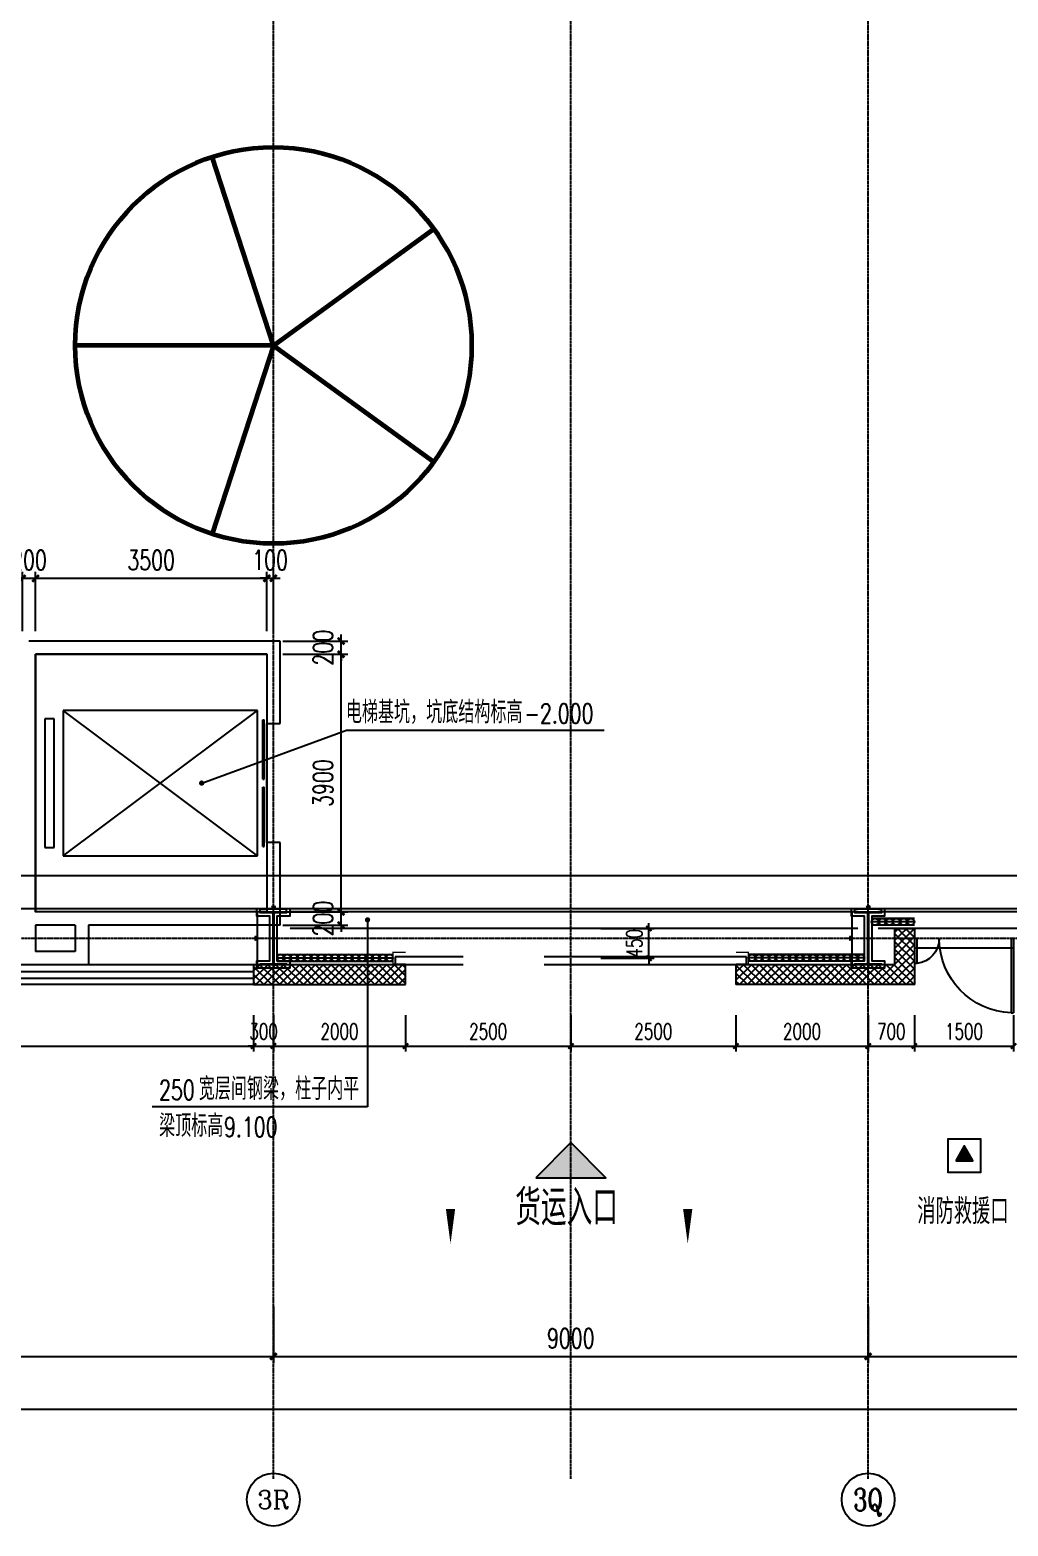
# Model space of a CAD drawing. Extents: x -954573 to 446329, y 489853 to 1226784.
# Drawn here: x -267539 to -252736, y 540024 to 562671 of the extents above; entities that cross this region are included whole.
import ezdxf
from ezdxf.enums import TextEntityAlignment as Align

# ---------------------------------------------------------------- set-up
doc = ezdxf.new("R2010")
doc.units = 0
doc.header["$LTSCALE"] = 10
doc.header["$MEASUREMENT"] = 0
for name, pattern in [('10平面$0$10平面$0$DASH', [0.35, 0.25, -0.1]), ('10平面$0$DOTE', [2.42, 2, -0.2, 0.02, -0.2]), ('10平面$1$DASH', [0.35, 0.25, -0.1])]:
    doc.linetypes.add(name, pattern=pattern)
doc.layers.get('Defpoints').update_dxf_attribs({"color": 210})
for name, color, linetype in [('10平面$0$10平面$0$WINDOW', 8, 'Continuous'), ('10平面$0$A-AXIS-D', 8, 'Continuous'), ('10平面$0$A-AXIS-DOTE', 8, '10平面$0$DOTE'), ('10平面$0$A-AXIS-DP', 8, 'Continuous'), ('10平面$0$A-AXIS-SYMB', 8, 'Continuous'), ('10平面$0$A-HATCH-2', 8, 'Continuous'), ('10平面$0$A-HRAIL', 8, 'Continuous'), ('10平面$0$A-LIN-V', 8, 'Continuous'), ('10平面$0$A-SFCE', 8, 'Continuous'), ('10平面$0$A-TEXT', 8, 'Continuous'), ('10平面$0$A-WINDOW', 8, 'Continuous'), ('10平面$0$A-加建区域', 252, 'Continuous'), ('10平面$0$AS-COLN', 8, 'Continuous'), ('10平面$0$AS-WALL', 8, 'Continuous'), ('10平面$0$AS-结构边线层', 8, 'Continuous'), ('10平面$0$DIM_SYMB', 8, 'Continuous'), ('10平面$0$FH-line', 8, 'Continuous'), ('10平面$0$FH-tri', 8, 'Continuous'), ('10平面$0$PUB_HATCH', 8, 'Continuous'), ('10平面$0$PUB_TEXT', 8, 'Continuous'), ('10平面$0$RP-N2-01$0$$0$A-WIND-J', 8, 'Continuous'), ('10平面$0$RP-N2-01$0$A-WIND-J', 8, 'Continuous'), ('10平面$0$建-窗', 8, 'Continuous'), ('10平面$0$建-门窗编号', 8, 'Continuous'), ('A-LIN-V', 9, 'Continuous')]:
    doc.layers.add(name, color=color, linetype=linetype)
doc.styles.add('10平面$0$_TCH_AXIS', font='COMPLEX', dxfattribs={"bigfont": 'GBCBIG'})
doc.styles.add('10平面$0$_TCH_DIM', font='SIMPLEX', dxfattribs={"bigfont": 'GBCBIG'})
doc.styles.add('10平面$0$_TCH_DIM_T3', font='SIMPLEX', dxfattribs={"width": 0.705882, "bigfont": 'GBCBIG'})
doc.styles.add('10平面$0$A-STANDARD', font='SIMPLEX', dxfattribs={"bigfont": 'GBCBIG'})
doc.styles.add('10平面$0$A-WIN-LABEL', font='SIMPLEX', dxfattribs={"bigfont": 'GBCBIG'})
doc.dimstyles.new('10平面$0$_TCH_ARCH&&10', dxfattribs={"dimtxt": 29.75, "dimasz": 10, "dimexe": 10, "dimexo": 10, "dimgap": 12.625, "dimtad": 1, "dimdec": 0, "dimzin": 0, "dimdsep": 46, "dimtxsty": '10平面$0$_TCH_DIM_T3', "dimblk": '10平面$0$_ArchTick', "dimcen": 0.09, "dimclrt": 7, "dimazin": 2, "dimtfac": 1, "dimtdec": 0, "dimtix": 1, "dimtmove": 2, "dimatfit": 3, "dimfxl": 0, "dimtolj": 1, "dimtzin": 0, "dimarcsym": 0})
doc.dimstyles.new('10平面$0$_TCH_ARCH&&100', dxfattribs={"dimtxt": 297.5, "dimasz": 100, "dimexe": 100, "dimexo": 100, "dimgap": 126.25, "dimtad": 1, "dimdec": 0, "dimzin": 0, "dimdsep": 46, "dimtxsty": '10平面$0$_TCH_DIM_T3', "dimblk": '10平面$0$_ArchTick', "dimcen": 0.09, "dimclrt": 7, "dimazin": 2, "dimtfac": 1, "dimtdec": 0, "dimtix": 1, "dimtmove": 2, "dimatfit": 3, "dimfxl": 0, "dimtolj": 1, "dimtzin": 0, "dimarcsym": 0})
doc.dimstyles.new('10平面$0$_TCH_ARCH&&80', dxfattribs={"dimtxt": 238, "dimasz": 80, "dimexe": 80, "dimexo": 80, "dimgap": 101, "dimtad": 1, "dimdec": 0, "dimzin": 0, "dimdsep": 46, "dimtxsty": '10平面$0$_TCH_DIM_T3', "dimblk": '10平面$0$_ArchTick', "dimcen": 0.09, "dimclrt": 7, "dimazin": 2, "dimtfac": 1, "dimtdec": 0, "dimtix": 1, "dimtmove": 2, "dimatfit": 3, "dimfxl": 0, "dimtolj": 1, "dimtzin": 0, "dimarcsym": 0})
pattern_1 = [(45, (60, 0), (-60.000061, 60.000061), []), (135, (60, 0), (-60.000061, -60.000061), [])]

# ---------------------------------------------------------------- blocks, each defined once
blk = doc.blocks.new('10平面$0$_ArchTick')
at = {"color": 0, "linetype": 'ByBlock', "const_width": 0.4}
blk.add_lwpolyline([(-0.5, -0.5), (0.5, 0.5)], dxfattribs=at)
blk = doc.blocks.new('*D2945')
at = {"layer": '10平面$0$A-AXIS-D', "color": 0, "lineweight": -2}
for p, q in [((-52118, -261470), (-52118, -262328)), ((-43118, -261470), (-43118, -262328)), ((-52118, -262228), (-43118, -262228))]:
    blk.add_line(p, q, dxfattribs=at)
at = {"layer": 'Defpoints', "color": 0}
for p in [(-52118, -261370), (-43118, -261370), (-43118, -262228)]:
    blk.add_point(p, dxfattribs=at)
at = {"layer": '10平面$0$A-AXIS-D', "color": 0, "lineweight": -2, "xscale": 100, "yscale": 100, "zscale": 100, "rotation": 180}
blk.add_blockref('10平面$0$_ArchTick', (-52118, -262228), dxfattribs=at)
at = {"layer": '10平面$0$A-AXIS-D', "color": 0, "lineweight": -2, "xscale": 100, "yscale": 100, "zscale": 100}
blk.add_blockref('10平面$0$_ArchTick', (-43118, -262228), dxfattribs=at)
at = {"layer": '10平面$0$A-AXIS-D', "color": 7, "insert": (-47618, -261953), "char_height": 297.5, "attachment_point": 5, "style": '10平面$0$_TCH_DIM_T3'}
blk.add_mtext('\\A1;9000', dxfattribs=at)
blk = doc.blocks.new('*D2946')
at = {"layer": '10平面$0$A-AXIS-D', "color": 0, "lineweight": -2}
for p, q in [((-43118, -261470), (-43118, -262328)), ((-34118, -261470), (-34118, -262328)), ((-43118, -262228), (-34118, -262228))]:
    blk.add_line(p, q, dxfattribs=at)
at = {"layer": 'Defpoints', "color": 0}
for p in [(-43118, -261370), (-34118, -261370), (-34118, -262228)]:
    blk.add_point(p, dxfattribs=at)
at = {"layer": '10平面$0$A-AXIS-D', "color": 0, "lineweight": -2, "xscale": 100, "yscale": 100, "zscale": 100, "rotation": 180}
blk.add_blockref('10平面$0$_ArchTick', (-43118, -262228), dxfattribs=at)
at = {"layer": '10平面$0$A-AXIS-D', "color": 0, "lineweight": -2, "xscale": 100, "yscale": 100, "zscale": 100}
blk.add_blockref('10平面$0$_ArchTick', (-34118, -262228), dxfattribs=at)
at = {"layer": '10平面$0$A-AXIS-D', "color": 7, "insert": (-38618, -261953), "char_height": 297.5, "attachment_point": 5, "style": '10平面$0$_TCH_DIM_T3'}
blk.add_mtext('\\A1;9000', dxfattribs=at)
blk = doc.blocks.new('*D2947')
at = {"layer": '10平面$0$A-AXIS-D', "color": 0, "lineweight": -2}
for p, q in [((-34118, -261470), (-34118, -262328)), ((-25118, -261470), (-25118, -262328)), ((-34118, -262228), (-25118, -262228))]:
    blk.add_line(p, q, dxfattribs=at)
at = {"layer": 'Defpoints', "color": 0}
for p in [(-34118, -261370), (-25118, -261370), (-25118, -262228)]:
    blk.add_point(p, dxfattribs=at)
at = {"layer": '10平面$0$A-AXIS-D', "color": 0, "lineweight": -2, "xscale": 100, "yscale": 100, "zscale": 100, "rotation": 180}
blk.add_blockref('10平面$0$_ArchTick', (-34118, -262228), dxfattribs=at)
at = {"layer": '10平面$0$A-AXIS-D', "color": 0, "lineweight": -2, "xscale": 100, "yscale": 100, "zscale": 100}
blk.add_blockref('10平面$0$_ArchTick', (-25118, -262228), dxfattribs=at)
at = {"layer": '10平面$0$A-AXIS-D', "color": 7, "insert": (-29618, -261953), "char_height": 297.5, "attachment_point": 5, "style": '10平面$0$_TCH_DIM_T3'}
blk.add_mtext('\\A1;9000', dxfattribs=at)
blk = doc.blocks.new('*D3086')
at = {"layer": '10平面$0$A-AXIS-D', "color": 0, "lineweight": -2}
for p, q in [((-93018, -261570), (-93018, -263128)), ((92682, -261570), (92682, -263128)), ((-93018, -263028), (92682, -263028))]:
    blk.add_line(p, q, dxfattribs=at)
at = {"layer": 'Defpoints', "color": 0}
for p in [(-93018, -261470), (92682, -261470), (92682, -263028)]:
    blk.add_point(p, dxfattribs=at)
at = {"layer": '10平面$0$A-AXIS-D', "color": 0, "lineweight": -2, "xscale": 100, "yscale": 100, "zscale": 100, "rotation": 180}
blk.add_blockref('10平面$0$_ArchTick', (-93018, -263028), dxfattribs=at)
at = {"layer": '10平面$0$A-AXIS-D', "color": 0, "lineweight": -2, "xscale": 100, "yscale": 100, "zscale": 100}
blk.add_blockref('10平面$0$_ArchTick', (92682, -263028), dxfattribs=at)
at = {"layer": '10平面$0$A-AXIS-D', "color": 7, "insert": (-168, -262753), "char_height": 297.5, "attachment_point": 5, "style": '10平面$0$_TCH_DIM_T3'}
blk.add_mtext('\\A1;185700', dxfattribs=at)
blk = doc.blocks.new('10平面$0$JYC-1')
at = {"layer": '10平面$0$FH-tri'}
h = blk.add_hatch(color=2, dxfattribs=at)
h.dxf.hatch_style = 1
h.paths.add_polyline_path([(-126160, -129649), (-124910, -128399), (-126160, -128399)])
at = {"layer": '10平面$0$FH-tri', "color": 2}
blk.add_lwpolyline([(-126160, -129649), (-124910, -128399), (-124910, -128399), (-126160, -128399)], close=True, dxfattribs=at)
at = {"layer": '10平面$0$A-TEXT', "style": '10平面$0$A-STANDARD'}
blk.add_text('货运入口', height=900.2, rotation=45, dxfattribs=at).set_placement((-125675, -130866))
blk = doc.blocks.new('10平面$0$10平面$0$$DorLib2D$00000126')
at = {"color": 0, "linetype": 'Continuous'}
for p, q in [((-0.532, 0.5), (-0.532, 0.9)), ((0.532, 0.9), (0.532, 0.5))]:
    blk.add_line(p, q, dxfattribs=at)
at = {"color": 0, "linetype": '10平面$0$10平面$0$DASH'}
for p, q in [((-0.532, 0.9), (0.532, 0.9)), ((-0.532, 0.5), (0.532, 0.5))]:
    blk.add_line(p, q, dxfattribs=at)
blk = doc.blocks.new('10平面$0$DOOR2DLIB$SYSLIB$00000123')
at = {"color": 0}
for p, q in [((0.475, -0.001), (0.475, 0.752)), ((0.475, 0.752), (0.5, 0.752)), ((0.5, -0.001), (0.5, 0.752)), ((-0.5, 0), (-0.5, 0.252)), ((-0.475, 0.252), (-0.5, 0.252)), ((-0.475, 0), (-0.475, 0.252)), ((-0.475, 0), (-0.5, 0)), ((0.475, -0.001), (0.5, -0.001))]:
    blk.add_line(p, q, dxfattribs=at)
for centre, radius, start, end in [((0.505, -0.002), 0.755, 92.2493, 179.7238), ((-0.501, 0.003), 0.251, 359.7899, 84.0974)]:
    blk.add_arc(centre, radius, start, end, dxfattribs=at)
blk = doc.blocks.new('10平面$0$42343243')
at = {"layer": '10平面$0$PUB_HATCH'}
h = blk.add_hatch(dxfattribs=at)
h.set_pattern_fill('多孔材料', color=256, scale=30, style=0)
h.set_pattern_definition(pattern_1)
h.paths.add_polyline_path([(-254454, 1222870), (-254154, 1223170), (-256854, 1223170), (-256854, 1222870)])
h = blk.add_hatch(dxfattribs=at)
h.set_pattern_fill('多孔材料', color=256, scale=30, style=0)
h.set_pattern_definition(pattern_1)
h.paths.add_polyline_path([(-254454, 1222320), (-254154, 1222620), (-254154, 1223170), (-254454, 1222870)])
h = blk.add_hatch(dxfattribs=at)
h.set_pattern_fill('多孔材料', color=256, scale=30, style=0)
h.set_pattern_definition(pattern_1)
h.paths.add_polyline_path([(-254454, 1222320), (-254154, 1222320), (-254154, 1222620)])
at = {"layer": '10平面$0$10平面$0$WINDOW'}
blk.add_line((-252654, 1222620), (-254154, 1222620), dxfattribs=at)
at = {"layer": '10平面$0$AS-WALL'}
for p, q in [((-254154, 1223170), (-256854, 1223170)), ((-256854, 1222870), (-256854, 1223170)), ((-254154, 1222620), (-254154, 1223170)), ((-254454, 1222870), (-256854, 1222870)), ((-254454, 1222320), (-254454, 1222870)), ((-254154, 1222320), (-254154, 1222620)), ((-254454, 1222320), (-254154, 1222320))]:
    blk.add_line(p, q, dxfattribs=at)
at = {"layer": '10平面$0$10平面$0$WINDOW', "zscale": 300}
for name, p, xscale, yscale, rotation in [('10平面$0$DOOR2DLIB$SYSLIB$00000123', (-253404, 1222470), -1500, -1500, 179.9999999999555), ('10平面$0$10平面$0$$DorLib2D$00000126', (-259354, 1223020), 5000, 300, 179.9999999999992)]:
    blk.add_blockref(name, p, dxfattribs=dict(at, xscale=xscale, yscale=yscale, rotation=rotation))
blk = doc.blocks.new('10平面$0$43243')
at = {"layer": '10平面$0$AS-结构边线层'}
blk.add_lwpolyline([(-267454, 553220), (-263954, 553220), (-263954, 549320), (-267454, 549320)], close=True, dxfattribs=at)
blk = doc.blocks.new('*D3396')
at = {"layer": '10平面$0$A-AXIS-DP', "color": 0, "lineweight": -2}
for p, q in [((-258900, 549070), (-258092, 549070)), ((-258172, 549070), (-258172, 549150)), ((-258172, 548620), (-258172, 549070)), ((-258900, 548620), (-258092, 548620)), ((-258172, 548620), (-258172, 548540))]:
    blk.add_line(p, q, dxfattribs=at)
at = {"layer": 'Defpoints', "color": 0}
for p in [(-258980, 549070), (-258172, 549070), (-258980, 548620)]:
    blk.add_point(p, dxfattribs=at)
at = {"layer": '10平面$0$A-AXIS-DP', "color": 0, "lineweight": -2, "xscale": 80, "yscale": 80, "zscale": 80}
for p, rotation in [((-258172, 549070), 270), ((-258172, 548620), 90)]:
    blk.add_blockref('10平面$0$_ArchTick', p, dxfattribs=dict(at, rotation=rotation))
at = {"layer": '10平面$0$A-AXIS-DP', "color": 7, "insert": (-258392, 548845), "char_height": 238, "attachment_point": 5, "rotation": 90, "style": '10平面$0$_TCH_DIM_T3'}
blk.add_mtext('\\A1;450', dxfattribs=at)
blk = doc.blocks.new('10平面$0$4324324')
at = {"layer": '10平面$0$A-HATCH-2', "linetype": '10平面$1$DASH'}
for p, q in [((-312854.2, 549870), (-138054.2, 549870)), ((-312854.2, 549370), (-138054.2, 549370))]:
    blk.add_line(p, q, dxfattribs=at)
blk = doc.blocks.new('10平面$0$w4324324')
at = {"layer": '10平面$0$A-HATCH-2', "lineweight": 60}
for q in [(-1694760, 686605), (-1697614, 684532), (-1691907, 684532), (-1696524, 681178), (-1692997, 681178)]:
    blk.add_line((-1694760, 683605), q, dxfattribs=at)
blk.add_circle((-1694760, 683605), 3000, dxfattribs=at)
blk = doc.blocks.new('10平面$0$342343')
at = {"layer": '10平面$0$A-LIN-V'}
blk.add_blockref('10平面$0$w4324324', (1030710, 63556), dxfattribs=at)
blk = doc.blocks.new('*D3408')
at = {"layer": '10平面$0$A-AXIS-DP', "color": 0, "lineweight": -2}
for p, q in [((-165054, 621030), (-165054, 621079)), ((-165054, 621069), (-164654, 621069)), ((-164654, 621030), (-164654, 621079))]:
    blk.add_line(p, q, dxfattribs=at)
at = {"layer": 'Defpoints', "color": 0}
for p in [(-165054, 621020), (-164654, 621069), (-164654, 621020)]:
    blk.add_point(p, dxfattribs=at)
at = {"layer": '10平面$0$A-AXIS-DP', "color": 0, "lineweight": -2, "xscale": 10, "yscale": 10, "zscale": 10, "rotation": 180}
blk.add_blockref('10平面$0$_ArchTick', (-165054, 621069), dxfattribs=at)
at = {"layer": '10平面$0$A-AXIS-DP', "color": 0, "lineweight": -2, "xscale": 10, "yscale": 10, "zscale": 10}
blk.add_blockref('10平面$0$_ArchTick', (-164654, 621069), dxfattribs=at)
at = {"layer": '10平面$0$A-AXIS-DP', "color": 7, "insert": (-164854, 621096), "char_height": 29.8, "attachment_point": 5, "style": '10平面$0$_TCH_DIM_T3'}
blk.add_mtext('\\A1;400', dxfattribs=at)
blk = doc.blocks.new('*D3409')
at = {"layer": '10平面$0$A-AXIS-DP', "color": 0, "lineweight": -2}
for p, q in [((-165064, 621020), (-165105, 621020)), ((-165095, 620220), (-165095, 621020)), ((-165064, 620220), (-165105, 620220))]:
    blk.add_line(p, q, dxfattribs=at)
at = {"layer": 'Defpoints', "color": 0}
for p in [(-165095, 621020), (-165054, 621020), (-165054, 620220)]:
    blk.add_point(p, dxfattribs=at)
at = {"layer": '10平面$0$A-AXIS-DP', "color": 0, "lineweight": -2, "xscale": 10, "yscale": 10, "zscale": 10}
for p, rotation in [((-165095, 621020), 90), ((-165095, 620220), 270)]:
    blk.add_blockref('10平面$0$_ArchTick', p, dxfattribs=dict(at, rotation=rotation))
at = {"layer": '10平面$0$A-AXIS-DP', "color": 7, "insert": (-165123, 620620), "char_height": 29.8, "attachment_point": 5, "rotation": 90, "style": '10平面$0$_TCH_DIM_T3'}
blk.add_mtext('\\A1;800', dxfattribs=at)
blk = doc.blocks.new('10平面$0$RP-N2-01$0$$0$xfjy')
at = {"layer": '10平面$0$RP-N2-01$0$$0$A-WIND-J'}
h = blk.add_hatch(color=256, dxfattribs=at)
h.dxf.hatch_style = 1
h.paths.add_polyline_path([(1141876, -26214), (1142135, -26214), (1142005, -25989)])
at = {"layer": '10平面$0$RP-N2-01$0$$0$A-WIND-J', "const_width": 25}
blk.add_lwpolyline([(1141755, -25889), (1141755, -26389), (1142255, -26389), (1142255, -25889)], close=True, dxfattribs=at)
at = {"layer": '10平面$0$RP-N2-01$0$$0$A-WIND-J'}
for points in [[(1141755, -26389), (1142255, -26389), (1142255, -25889), (1141755, -25889)], [(1141876, -26214), (1142135, -26214), (1142005, -25989)]]:
    blk.add_lwpolyline(points, close=True, dxfattribs=at)
blk = doc.blocks.new('10平面$0$RP-N2-01$0$xfjy')
at = {"layer": '10平面$0$RP-N2-01$0$$0$A-WIND-J'}
blk.add_blockref('10平面$0$RP-N2-01$0$$0$xfjy', (0, 0), dxfattribs=at)
blk = doc.blocks.new('10平面$0$1232')
at = {"layer": '10平面$0$RP-N2-01$0$A-WIND-J'}
blk.add_blockref('10平面$0$RP-N2-01$0$xfjy', (-1395405, 571769, 0), dxfattribs=at)
at = {"layer": '10平面$0$A-TEXT', "style": '10平面$0$_TCH_DIM'}
blk.add_text('消防救援口', height=384.1, dxfattribs=at).set_placement((-254111, 544597, 0))
blk = doc.blocks.new('10平面$0$$DORLIB2D$00000127')
at = {"color": 0}
for points in [[(-0.533, 0.795), (-0.533, 0.69)], [(-0.033, 0.795), (-0.533, 0.795)], [(-0.033, 0.795), (-0.033, 0.69)], [(0.533, 0.795), (0.033, 0.795)], [(0.033, 0.795), (0.033, 0.69)], [(0.533, 0.795), (0.533, 0.69)], [(-0.033, 0.69), (-0.533, 0.69)], [(0.533, 0.69), (0.033, 0.69)], [(0.5, 0.5), (-0.5, 0.5)]]:
    blk.add_lwpolyline(points, dxfattribs=at)
blk = doc.blocks.new('*D3501')
at = {"layer": '10平面$0$A-加建区域', "color": 0, "lineweight": -2}
for p, q in [((-267654, 553570), (-267654, 554470)), ((-267454, 553570), (-267454, 554470)), ((-267654, 554370), (-267754, 554370)), ((-267654, 554370), (-267454, 554370)), ((-267454, 554370), (-267354, 554370))]:
    blk.add_line(p, q, dxfattribs=at)
at = {"layer": 'Defpoints', "color": 0}
for p in [(-267454, 554370), (-267654, 553470), (-267454, 553470)]:
    blk.add_point(p, dxfattribs=at)
at = {"layer": '10平面$0$A-加建区域', "color": 0, "lineweight": -2, "xscale": 100, "yscale": 100, "zscale": 100}
blk.add_blockref('10平面$0$_ArchTick', (-267654, 554370), dxfattribs=at)
at = {"layer": '10平面$0$A-加建区域', "color": 0, "lineweight": -2, "xscale": 100, "yscale": 100, "zscale": 100, "rotation": 180}
blk.add_blockref('10平面$0$_ArchTick', (-267454, 554370), dxfattribs=at)
at = {"layer": '10平面$0$A-加建区域', "color": 7, "insert": (-267554, 554645), "char_height": 297.5, "attachment_point": 5, "style": '10平面$0$_TCH_DIM_T3'}
blk.add_mtext('\\A1;200', dxfattribs=at)
blk = doc.blocks.new('*D3502')
at = {"layer": '10平面$0$A-加建区域', "color": 0, "lineweight": -2}
for p, q in [((-267454, 553570), (-267454, 554470)), ((-263954, 553570), (-263954, 554470)), ((-267454, 554370), (-263954, 554370))]:
    blk.add_line(p, q, dxfattribs=at)
at = {"layer": 'Defpoints', "color": 0}
for p in [(-263954, 554370), (-267454, 553470), (-263954, 553470)]:
    blk.add_point(p, dxfattribs=at)
at = {"layer": '10平面$0$A-加建区域', "color": 0, "lineweight": -2, "xscale": 100, "yscale": 100, "zscale": 100, "rotation": 180}
blk.add_blockref('10平面$0$_ArchTick', (-267454, 554370), dxfattribs=at)
at = {"layer": '10平面$0$A-加建区域', "color": 0, "lineweight": -2, "xscale": 100, "yscale": 100, "zscale": 100}
blk.add_blockref('10平面$0$_ArchTick', (-263954, 554370), dxfattribs=at)
at = {"layer": '10平面$0$A-加建区域', "color": 7, "insert": (-265704, 554645), "char_height": 297.5, "attachment_point": 5, "style": '10平面$0$_TCH_DIM_T3'}
blk.add_mtext('\\A1;3500', dxfattribs=at)
blk = doc.blocks.new('*D3503')
at = {"layer": '10平面$0$A-加建区域', "color": 0, "lineweight": -2}
for p, q in [((-263954, 553570), (-263954, 554470)), ((-263854, 553570), (-263854, 554470)), ((-263954, 554370), (-264054, 554370)), ((-263954, 554370), (-263854, 554370)), ((-263854, 554370), (-263754, 554370))]:
    blk.add_line(p, q, dxfattribs=at)
at = {"layer": 'Defpoints', "color": 0}
for p in [(-263854, 554370), (-263954, 553470), (-263854, 553470)]:
    blk.add_point(p, dxfattribs=at)
at = {"layer": '10平面$0$A-加建区域', "color": 0, "lineweight": -2, "xscale": 100, "yscale": 100, "zscale": 100}
blk.add_blockref('10平面$0$_ArchTick', (-263954, 554370), dxfattribs=at)
at = {"layer": '10平面$0$A-加建区域', "color": 0, "lineweight": -2, "xscale": 100, "yscale": 100, "zscale": 100, "rotation": 180}
blk.add_blockref('10平面$0$_ArchTick', (-263854, 554370), dxfattribs=at)
at = {"layer": '10平面$0$A-加建区域', "color": 7, "insert": (-263904, 554645), "char_height": 297.5, "attachment_point": 5, "style": '10平面$0$_TCH_DIM_T3'}
blk.add_mtext('\\A1;100', dxfattribs=at)
blk = doc.blocks.new('*D3508')
at = {"layer": '10平面$0$A-加建区域', "color": 0, "lineweight": -2}
for p, q in [((-262830, 549320), (-262830, 549420)), ((-263714, 549320), (-262730, 549320)), ((-262830, 549120), (-262830, 549320)), ((-263714, 549120), (-262730, 549120)), ((-262830, 549120), (-262830, 549020))]:
    blk.add_line(p, q, dxfattribs=at)
at = {"layer": 'Defpoints', "color": 0}
for p in [(-263814, 549320), (-262830, 549320), (-263814, 549120)]:
    blk.add_point(p, dxfattribs=at)
at = {"layer": '10平面$0$A-加建区域', "color": 0, "lineweight": -2, "xscale": 100, "yscale": 100, "zscale": 100}
for p, rotation in [((-262830, 549320), 270), ((-262830, 549120), 90)]:
    blk.add_blockref('10平面$0$_ArchTick', p, dxfattribs=dict(at, rotation=rotation))
at = {"layer": '10平面$0$A-加建区域', "color": 7, "insert": (-263105, 549220), "char_height": 297.5, "attachment_point": 5, "rotation": 90, "style": '10平面$0$_TCH_DIM_T3'}
blk.add_mtext('\\A1;200', dxfattribs=at)
blk = doc.blocks.new('*D3509')
at = {"layer": '10平面$0$A-加建区域', "color": 0, "lineweight": -2}
for p, q in [((-263714, 553220), (-262730, 553220)), ((-262830, 549320), (-262830, 553220)), ((-263714, 549320), (-262730, 549320))]:
    blk.add_line(p, q, dxfattribs=at)
at = {"layer": 'Defpoints', "color": 0}
for p in [(-263814, 553220), (-262830, 553220), (-263814, 549320)]:
    blk.add_point(p, dxfattribs=at)
at = {"layer": '10平面$0$A-加建区域', "color": 0, "lineweight": -2, "xscale": 100, "yscale": 100, "zscale": 100}
for p, rotation in [((-262830, 553220), 90), ((-262830, 549320), 270)]:
    blk.add_blockref('10平面$0$_ArchTick', p, dxfattribs=dict(at, rotation=rotation))
at = {"layer": '10平面$0$A-加建区域', "color": 7, "insert": (-263105, 551270), "char_height": 297.5, "attachment_point": 5, "rotation": 90, "style": '10平面$0$_TCH_DIM_T3'}
blk.add_mtext('\\A1;3900', dxfattribs=at)
blk = doc.blocks.new('*D3510')
at = {"layer": '10平面$0$A-加建区域', "color": 0, "lineweight": -2}
for p, q in [((-262830, 553420), (-262830, 553520)), ((-263714, 553420), (-262730, 553420)), ((-262830, 553220), (-262830, 553420)), ((-263714, 553220), (-262730, 553220)), ((-262830, 553220), (-262830, 553120))]:
    blk.add_line(p, q, dxfattribs=at)
at = {"layer": 'Defpoints', "color": 0}
for p in [(-263814, 553420), (-262830, 553420), (-263814, 553220)]:
    blk.add_point(p, dxfattribs=at)
at = {"layer": '10平面$0$A-加建区域', "color": 0, "lineweight": -2, "xscale": 100, "yscale": 100, "zscale": 100}
for p, rotation in [((-262830, 553420), 270), ((-262830, 553220), 90)]:
    blk.add_blockref('10平面$0$_ArchTick', p, dxfattribs=dict(at, rotation=rotation))
at = {"layer": '10平面$0$A-加建区域', "color": 7, "insert": (-263105, 553320), "char_height": 297.5, "attachment_point": 5, "rotation": 90, "style": '10平面$0$_TCH_DIM_T3'}
blk.add_mtext('\\A1;200', dxfattribs=at)
blk = doc.blocks.new('10平面$0$3333')
at = {"layer": '10平面$0$A-SFCE', "const_width": 20}
blk.add_lwpolyline([(-227064, 766320), (-227064, 766510), (-227244, 766510), (-227244, 766320)], dxfattribs=at)
blk = doc.blocks.new('10平面$0$99平面图例外参$0$$LinePat$圆环')
for points in [[(0, 150), (300, 150)], [(0, 0), (300, 0)], [(0, -150), (300, -150)]]:
    blk.add_lwpolyline(points)
at = {"color": 0}
blk.add_circle((150, 0), 150, dxfattribs=at)
blk = doc.blocks.new('10平面$0$34242343243')
at = {"layer": '10平面$0$A-HRAIL', "yscale": 0.3333333333333333, "zscale": 0.3333333333333333}
for p, xscale, rotation in [((-254693, 549170), 0.3588888661932368, 180), ((-254585, 549170), 0.3588888661932368, 180), ((-254477, 549170), 0.3588888661932368, 180), ((-254370, 549170), 0.3588888661932368, 180), ((-254262, 549170), 0.3588888661932368, 180), ((-254154, 549170), 0.3588888661932368, 180), ((-263800, 548626), -0.3444736211542748, 179.9999999997), ((-263697, 548626), -0.3444736211542748, 179.9999999997), ((-263594, 548626), -0.3444736211542748, 179.9999999997), ((-263490, 548626), -0.3444736211542748, 179.9999999997), ((-263387, 548626), -0.3444736211542748, 179.9999999997), ((-263283, 548626), -0.3444736211542748, 179.9999999997), ((-263180, 548626), -0.3444736211542748, 179.9999999997), ((-263077, 548626), -0.3444736211542748, 179.9999999997), ((-262973, 548626), -0.3444736211542748, 179.9999999997), ((-262870, 548626), -0.3444736211542748, 179.9999999997), ((-262767, 548626), -0.3444736211542748, 179.9999999997), ((-262663, 548626), -0.3444736211542748, 179.9999999997), ((-262560, 548626), -0.3444736211542748, 179.9999999997), ((-262457, 548626), -0.3444736211542748, 179.9999999997), ((-262353, 548626), -0.3444736211542748, 179.9999999997), ((-262250, 548626), -0.3444736211542748, 179.9999999997), ((-262147, 548626), -0.3444736211542748, 179.9999999997), ((-256562, 548626), 0.3444737743800529, 180.000000000205), ((-256458, 548626), 0.3444737743800529, 180.000000000205), ((-256355, 548626), 0.3444737743800529, 180.000000000205), ((-256252, 548626), 0.3444737743800529, 180.000000000205), ((-256148, 548626), 0.3444737743800529, 180.000000000205), ((-256045, 548626), 0.3444737743800529, 180.000000000205), ((-255942, 548626), 0.3444737743800529, 180.000000000205), ((-255838, 548626), 0.3444737743800529, 180.000000000205), ((-255735, 548626), 0.3444737743800529, 180.000000000205), ((-255632, 548626), 0.3444737743800529, 180.000000000205), ((-255528, 548626), 0.3444737743800529, 180.000000000205), ((-255425, 548626), 0.3444737743800529, 180.000000000205), ((-255322, 548626), 0.3444737743800529, 180.000000000205), ((-255218, 548626), 0.3444737743800529, 180.000000000205), ((-255115, 548626), 0.3444737743800529, 180.000000000205), ((-255012, 548626), 0.3444737743800529, 180.000000000205), ((-254908, 548626), 0.3444737743800529, 180.000000000205)]:
    blk.add_blockref('10平面$0$99平面图例外参$0$$LinePat$圆环', p, dxfattribs=dict(at, xscale=xscale, rotation=rotation))
at = {"layer": '10平面$0$A-SFCE', "xscale": -1.000000000000006, "rotation": 90}
blk.add_blockref('10平面$0$3333', (504467, 321466), dxfattribs=at)
at = {"layer": '10平面$0$A-SFCE', "rotation": 270}
blk.add_blockref('10平面$0$3333', (-1023175, 321466), dxfattribs=at)
blk = doc.blocks.new('*D4093')
at = {"layer": '10平面$0$A-AXIS-DP', "color": 0, "lineweight": -2}
for p, q in [((-277354, 547760), (-277354, 547210)), ((-264154, 547760), (-264154, 547210)), ((-277354, 547290), (-264154, 547290))]:
    blk.add_line(p, q, dxfattribs=at)
at = {"layer": 'Defpoints', "color": 0}
for p in [(-277354, 547840), (-264154, 547840), (-264154, 547290)]:
    blk.add_point(p, dxfattribs=at)
at = {"layer": '10平面$0$A-AXIS-DP', "color": 0, "lineweight": -2, "xscale": 80, "yscale": 80, "zscale": 80, "rotation": 180}
blk.add_blockref('10平面$0$_ArchTick', (-277354, 547290), dxfattribs=at)
at = {"layer": '10平面$0$A-AXIS-DP', "color": 0, "lineweight": -2, "xscale": 80, "yscale": 80, "zscale": 80}
blk.add_blockref('10平面$0$_ArchTick', (-264154, 547290), dxfattribs=at)
at = {"layer": '10平面$0$A-AXIS-DP', "color": 7, "insert": (-270754, 547510), "char_height": 238, "attachment_point": 5, "style": '10平面$0$_TCH_DIM_T3'}
blk.add_mtext('\\A1;13200', dxfattribs=at)
blk = doc.blocks.new('*D4094')
at = {"layer": '10平面$0$A-AXIS-DP', "color": 0, "lineweight": -2}
for p, q in [((-264154, 547760), (-264154, 547210)), ((-263854, 547760), (-263854, 547210)), ((-264154, 547290), (-264234, 547290)), ((-264154, 547290), (-263854, 547290)), ((-263854, 547290), (-263774, 547290))]:
    blk.add_line(p, q, dxfattribs=at)
at = {"layer": 'Defpoints', "color": 0}
for p in [(-264154, 547840), (-263854, 547840), (-263854, 547290)]:
    blk.add_point(p, dxfattribs=at)
at = {"layer": '10平面$0$A-AXIS-DP', "color": 0, "lineweight": -2, "xscale": 80, "yscale": 80, "zscale": 80}
blk.add_blockref('10平面$0$_ArchTick', (-264154, 547290), dxfattribs=at)
at = {"layer": '10平面$0$A-AXIS-DP', "color": 0, "lineweight": -2, "xscale": 80, "yscale": 80, "zscale": 80, "rotation": 180}
blk.add_blockref('10平面$0$_ArchTick', (-263854, 547290), dxfattribs=at)
at = {"layer": '10平面$0$A-AXIS-DP', "color": 7, "insert": (-264004, 547510), "char_height": 238, "attachment_point": 5, "style": '10平面$0$_TCH_DIM_T3'}
blk.add_mtext('\\A1;300', dxfattribs=at)
blk = doc.blocks.new('*D4095')
at = {"layer": '10平面$0$A-AXIS-DP', "color": 0, "lineweight": -2}
for p, q in [((-263854, 547760), (-263854, 547210)), ((-261854, 547760), (-261854, 547210)), ((-263854, 547290), (-261854, 547290))]:
    blk.add_line(p, q, dxfattribs=at)
at = {"layer": 'Defpoints', "color": 0}
for p in [(-263854, 547840), (-261854, 547840), (-261854, 547290)]:
    blk.add_point(p, dxfattribs=at)
at = {"layer": '10平面$0$A-AXIS-DP', "color": 0, "lineweight": -2, "xscale": 80, "yscale": 80, "zscale": 80, "rotation": 180}
blk.add_blockref('10平面$0$_ArchTick', (-263854, 547290), dxfattribs=at)
at = {"layer": '10平面$0$A-AXIS-DP', "color": 0, "lineweight": -2, "xscale": 80, "yscale": 80, "zscale": 80}
blk.add_blockref('10平面$0$_ArchTick', (-261854, 547290), dxfattribs=at)
at = {"layer": '10平面$0$A-AXIS-DP', "color": 7, "insert": (-262854, 547510), "char_height": 238, "attachment_point": 5, "style": '10平面$0$_TCH_DIM_T3'}
blk.add_mtext('\\A1;2000', dxfattribs=at)
blk = doc.blocks.new('*D4096')
at = {"layer": '10平面$0$A-AXIS-DP', "color": 0, "lineweight": -2}
for p, q in [((-261854, 547760), (-261854, 547210)), ((-259354, 547760), (-259354, 547210)), ((-261854, 547290), (-259354, 547290))]:
    blk.add_line(p, q, dxfattribs=at)
at = {"layer": 'Defpoints', "color": 0}
for p in [(-261854, 547840), (-259354, 547840), (-259354, 547290)]:
    blk.add_point(p, dxfattribs=at)
at = {"layer": '10平面$0$A-AXIS-DP', "color": 0, "lineweight": -2, "xscale": 80, "yscale": 80, "zscale": 80, "rotation": 180}
blk.add_blockref('10平面$0$_ArchTick', (-261854, 547290), dxfattribs=at)
at = {"layer": '10平面$0$A-AXIS-DP', "color": 0, "lineweight": -2, "xscale": 80, "yscale": 80, "zscale": 80}
blk.add_blockref('10平面$0$_ArchTick', (-259354, 547290), dxfattribs=at)
at = {"layer": '10平面$0$A-AXIS-DP', "color": 7, "insert": (-260604, 547510), "char_height": 238, "attachment_point": 5, "style": '10平面$0$_TCH_DIM_T3'}
blk.add_mtext('\\A1;2500', dxfattribs=at)
blk = doc.blocks.new('*D4097')
at = {"layer": '10平面$0$A-AXIS-DP', "color": 0, "lineweight": -2}
for p, q in [((-259354, 547760), (-259354, 547210)), ((-256854, 547760), (-256854, 547210)), ((-259354, 547290), (-256854, 547290))]:
    blk.add_line(p, q, dxfattribs=at)
at = {"layer": 'Defpoints', "color": 0}
for p in [(-259354, 547840), (-256854, 547840), (-256854, 547290)]:
    blk.add_point(p, dxfattribs=at)
at = {"layer": '10平面$0$A-AXIS-DP', "color": 0, "lineweight": -2, "xscale": 80, "yscale": 80, "zscale": 80, "rotation": 180}
blk.add_blockref('10平面$0$_ArchTick', (-259354, 547290), dxfattribs=at)
at = {"layer": '10平面$0$A-AXIS-DP', "color": 0, "lineweight": -2, "xscale": 80, "yscale": 80, "zscale": 80}
blk.add_blockref('10平面$0$_ArchTick', (-256854, 547290), dxfattribs=at)
at = {"layer": '10平面$0$A-AXIS-DP', "color": 7, "insert": (-258104, 547510), "char_height": 238, "attachment_point": 5, "style": '10平面$0$_TCH_DIM_T3'}
blk.add_mtext('\\A1;2500', dxfattribs=at)
blk = doc.blocks.new('*D4098')
at = {"layer": '10平面$0$A-AXIS-DP', "color": 0, "lineweight": -2}
for p, q in [((-256854, 547760), (-256854, 547210)), ((-254854, 547760), (-254854, 547210)), ((-256854, 547290), (-254854, 547290))]:
    blk.add_line(p, q, dxfattribs=at)
at = {"layer": 'Defpoints', "color": 0}
for p in [(-256854, 547840), (-254854, 547840), (-254854, 547290)]:
    blk.add_point(p, dxfattribs=at)
at = {"layer": '10平面$0$A-AXIS-DP', "color": 0, "lineweight": -2, "xscale": 80, "yscale": 80, "zscale": 80, "rotation": 180}
blk.add_blockref('10平面$0$_ArchTick', (-256854, 547290), dxfattribs=at)
at = {"layer": '10平面$0$A-AXIS-DP', "color": 0, "lineweight": -2, "xscale": 80, "yscale": 80, "zscale": 80}
blk.add_blockref('10平面$0$_ArchTick', (-254854, 547290), dxfattribs=at)
at = {"layer": '10平面$0$A-AXIS-DP', "color": 7, "insert": (-255854, 547510), "char_height": 238, "attachment_point": 5, "style": '10平面$0$_TCH_DIM_T3'}
blk.add_mtext('\\A1;2000', dxfattribs=at)
blk = doc.blocks.new('*D4099')
at = {"layer": '10平面$0$A-AXIS-DP', "color": 0, "lineweight": -2}
for p, q in [((-254854, 547760), (-254854, 547210)), ((-254154, 547760), (-254154, 547210)), ((-254854, 547290), (-254154, 547290))]:
    blk.add_line(p, q, dxfattribs=at)
at = {"layer": 'Defpoints', "color": 0}
for p in [(-254854, 547840), (-254154, 547840), (-254154, 547290)]:
    blk.add_point(p, dxfattribs=at)
at = {"layer": '10平面$0$A-AXIS-DP', "color": 0, "lineweight": -2, "xscale": 80, "yscale": 80, "zscale": 80, "rotation": 180}
blk.add_blockref('10平面$0$_ArchTick', (-254854, 547290), dxfattribs=at)
at = {"layer": '10平面$0$A-AXIS-DP', "color": 0, "lineweight": -2, "xscale": 80, "yscale": 80, "zscale": 80}
blk.add_blockref('10平面$0$_ArchTick', (-254154, 547290), dxfattribs=at)
at = {"layer": '10平面$0$A-AXIS-DP', "color": 7, "insert": (-254504, 547510), "char_height": 238, "attachment_point": 5, "style": '10平面$0$_TCH_DIM_T3'}
blk.add_mtext('\\A1;700', dxfattribs=at)
blk = doc.blocks.new('*D4100')
at = {"layer": '10平面$0$A-AXIS-DP', "color": 0, "lineweight": -2}
for p, q in [((-254154, 547760), (-254154, 547210)), ((-252654, 547760), (-252654, 547210)), ((-254154, 547290), (-252654, 547290))]:
    blk.add_line(p, q, dxfattribs=at)
at = {"layer": 'Defpoints', "color": 0}
for p in [(-254154, 547840), (-252654, 547840), (-252654, 547290)]:
    blk.add_point(p, dxfattribs=at)
at = {"layer": '10平面$0$A-AXIS-DP', "color": 0, "lineweight": -2, "xscale": 80, "yscale": 80, "zscale": 80, "rotation": 180}
blk.add_blockref('10平面$0$_ArchTick', (-254154, 547290), dxfattribs=at)
at = {"layer": '10平面$0$A-AXIS-DP', "color": 0, "lineweight": -2, "xscale": 80, "yscale": 80, "zscale": 80}
blk.add_blockref('10平面$0$_ArchTick', (-252654, 547290), dxfattribs=at)
at = {"layer": '10平面$0$A-AXIS-DP', "color": 7, "insert": (-253404, 547510), "char_height": 238, "attachment_point": 5, "style": '10平面$0$_TCH_DIM_T3'}
blk.add_mtext('\\A1;1500', dxfattribs=at)
blk = doc.blocks.new('10平面$0$WINDOW2DLIB$DYNSTYLE$00000005')
at = {"color": 0}
for points in [[(-0.5, 0.5), (-0.5, -0.5)], [(-0.5, 0.5), (0.5, 0.5)], [(0.5, -0.5), (0.5, 0.5)], [(0.5, 0.1667), (-0.5, 0.1667)], [(0.5, -0.1667), (-0.5, -0.1667)], [(-0.5, -0.5), (0.5, -0.5)]]:
    blk.add_lwpolyline(points, dxfattribs=at)
blk = doc.blocks.new('10平面$0$dote')
at = {"layer": '10平面$0$A-AXIS-D'}
for centre in [(-43117.8, -264396), (-34117.8, -264396)]:
    blk.add_circle(centre, 400, dxfattribs=at)
at = {"layer": '10平面$0$A-AXIS-DOTE', "ltscale": 2}
for p, q in [((-43117.8, -264080), (-43117.8, -167560.7)), ((-38617.8, -264080), (-38617.8, -167560.7)), ((-34117.8, -264080), (-34117.8, -167560.7)), ((98696.4, -255900), (-97273.6, -255900))]:
    blk.add_line(p, q, dxfattribs=at)
at = {"layer": '10平面$0$PUB_TEXT', "style": '10平面$0$_TCH_AXIS'}
blk.add_text('3R', height=276.42, dxfattribs=at).set_placement((-43361.3, -264534.2), (-42874.3, -264534.2), align=Align.FIT)
at = {"layer": '10平面$0$PUB_TEXT', "style": '10平面$0$_TCH_AXIS', "width": 0.807692}
blk.add_text('3Q', height=333.94, dxfattribs=at).set_placement((-34342.6, -264563), (-33893, -264563), align=Align.FIT)
at = {"layer": '10平面$0$A-AXIS-D'}
for base, p1, p2, picture, middle in [((92682.2, -263027.8), (-93017.8, -261469.8), (92682.2, -261469.8), '*D3086', (-167.8, -262752.8)), ((-43117.8, -262227.8), (-52117.8, -261369.8), (-43117.8, -261369.8), '*D2945', (-47617.8, -261952.8)), ((-34117.8, -262227.8), (-43117.8, -261369.8), (-34117.8, -261369.8), '*D2946', (-38617.8, -261952.8)), ((-25117.8, -262227.8), (-34117.8, -261369.8), (-25117.8, -261369.8), '*D2947', (-29617.8, -261952.8))]:
    dim = blk.add_linear_dim(base=base, p1=p1, p2=p2, angle=0, dimstyle='10平面$0$_TCH_ARCH&&100', override={"dimgap": 0}, dxfattribs=at)
    dim.commit()
    dim.dimension.update_dxf_attribs({"geometry": picture, "text_midpoint": middle, "dimtype": 129})
blk = doc.blocks.new('10平面$0$3243243')
at = {"layer": '10平面$0$A-AXIS-SYMB'}
for p, q in [((-262430, 549200), (-262430, 546370)), ((-262430, 546370), (-265690, 546370))]:
    blk.add_line(p, q, dxfattribs=at)
at = {"layer": '10平面$0$A-AXIS-SYMB', "const_width": 40}
blk.add_lwpolyline([(-262430, 549220, 1), (-262430, 549180, 1)], format="xyb", close=True, dxfattribs=at)
at = {"layer": '10平面$0$A-SFCE', "linetype": '10平面$1$DASH'}
for p, q in [((-255004.2, 549320), (-263604.2, 549320)), ((-255004.2, 549070), (-263604.2, 549070))]:
    blk.add_line(p, q, dxfattribs=at)
at = {"layer": '10平面$0$A-SFCE', "color": 2, "linetype": '10平面$1$DASH'}
for p, q in [((-246004.2, 549320), (-254704.2, 549320)), ((-246004.2, 549070), (-254704.2, 549070))]:
    blk.add_line(p, q, dxfattribs=at)
at = {"layer": '10平面$0$PUB_TEXT', "style": '10平面$0$_TCH_DIM', "width": 0.705882}
for s, p in [('250', (-265585, 546475)), ('9.100', (-264602, 545915))]:
    blk.add_text(s, height=297.5, dxfattribs=at).set_placement(p)
at = {"layer": '10平面$0$PUB_TEXT', "style": '10平面$0$_TCH_DIM'}
for s, p in [('宽层间钢梁，柱子内平', (-264985, 546475)), ('梁顶标高', (-265585, 545915))]:
    blk.add_text(s, height=337.59, dxfattribs=at).set_placement(p)
at = {"layer": '10平面$0$A-AXIS-DP', "color": 1}
dim = blk.add_aligned_dim(p1=(-258980, 548620), p2=(-258980, 549070), distance=-808, dimstyle='10平面$0$_TCH_ARCH&&80', dxfattribs=at)
dim.commit()
dim.dimension.update_dxf_attribs({"geometry": '*D3396', "text_midpoint": (-258392, 548845)})
blk = doc.blocks.new('10平面$0$w42343243')
at = {"layer": '10平面$0$A-HATCH-2'}
blk.add_lwpolyline([(-165104.2, 621070), (-164604.2, 621070), (-164604.2, 620958), (-164800.2, 620958), (-164800.2, 620282), (-164604.2, 620282), (-164604.2, 620170), (-165104.2, 620170), (-165104.2, 620282), (-164908.2, 620282), (-164908.2, 620958), (-165104.2, 620958)], close=True, dxfattribs=at)
at = {"layer": '10平面$0$AS-COLN', "color": 3}
blk.add_lwpolyline([(-165054.2, 621020), (-164654.2, 621020), (-164654.2, 621008), (-164850.2, 621008), (-164850.2, 620232), (-164654.2, 620232), (-164654.2, 620220), (-165054.2, 620220), (-165054.2, 620232), (-164858.2, 620232), (-164858.2, 621008), (-165054.2, 621008)], close=True, dxfattribs=at)
at = {"layer": '10平面$0$A-AXIS-DP'}
for p1, p2, distance, picture, middle in [((-165054.2, 620220), (-165054.2, 621020), 41.2, '*D3409', (-165122.9, 620620)), ((-165054.2, 621020), (-164654.2, 621020), 48.8, '*D3408', (-164854.2, 621096.2))]:
    dim = blk.add_aligned_dim(p1=p1, p2=p2, distance=distance, dimstyle='10平面$0$_TCH_ARCH&&10', dxfattribs=at)
    dim.commit()
    dim.dimension.update_dxf_attribs({"geometry": picture, "text_midpoint": middle})
blk = doc.blocks.new('10平面$0$42343')
at = {"layer": '10平面$0$A-WINDOW'}
for p in [(-99000, -71700), (-90000, -71700)]:
    blk.add_blockref('10平面$0$w42343243', p, dxfattribs=at)
blk = doc.blocks.new('10平面$0$333')
at = {"layer": '10平面$0$A-加建区域'}
for p, q in [((-263754.2, 553420), (-267554.2, 553420)), ((-263754.2, 552170), (-263754.2, 553420)), ((-263954.2, 553220), (-267454.2, 553220)), ((-267454.2, 553220), (-267454.2, 549320)), ((-263954.2, 553220), (-263954.2, 552170)), ((-264094.2, 552370), (-267034.2, 552370)), ((-267034.2, 552370), (-267034.2, 550170)), ((-267034.2, 550170), (-264094.2, 552370)), ((-264094.2, 550170), (-267034.2, 552370)), ((-264094.2, 550170), (-264094.2, 552370)), ((-267174.2, 552245), (-267314.2, 552245)), ((-267314.2, 552245), (-267314.2, 550295)), ((-267174.2, 550295), (-267174.2, 552245)), ((-263954.2, 552170), (-263754.2, 552170)), ((-264940, 551270), (-262750, 552070)), ((-262750, 552070), (-258850, 552070)), ((-263754.2, 550370), (-263954.2, 550370)), ((-263954.2, 550370), (-263954.2, 549320)), ((-263754.2, 549120), (-263754.2, 550370)), ((-267314.2, 550295), (-267174.2, 550295)), ((-267034.2, 550170), (-264094.2, 550170)), ((-266754.2, 549320), (-267454.2, 549320)), ((-263954.2, 549320), (-266754.2, 549320)), ((-267454.2, 549120), (-267454.2, 548719.9)), ((-266854.2, 549120), (-267454.2, 549120)), ((-266854.2, 549120), (-266854.2, 548719.9)), ((-263754.2, 549120), (-266654.2, 549120)), ((-266654.2, 549120), (-266654.2, 548519.9)), ((-266654.2, 548519.9), (-267654.2, 548519.9)), ((-266854.2, 548719.9), (-267454.2, 548719.9))]:
    blk.add_line(p, q, dxfattribs=at)
at = {"layer": '10平面$0$A-加建区域', "const_width": 40}
blk.add_lwpolyline([(-264958.8, 551263.1, 1), (-264921.2, 551276.9, 1)], format="xyb", close=True, dxfattribs=at)
at = {"layer": '10平面$0$A-加建区域', "xscale": 1800, "yscale": -200, "zscale": 200, "rotation": 269.9999999990621}
blk.add_blockref('10平面$0$$DORLIB2D$00000127', (-263854.2, 551270), dxfattribs=at)
at = {"layer": '10平面$0$PUB_TEXT', "style": '10平面$0$_TCH_DIM'}
blk.add_text('电梯基坑，坑底结构标高', height=337.589, dxfattribs=at).set_placement((-262758.2, 552175))
at = {"layer": '10平面$0$PUB_TEXT', "style": '10平面$0$_TCH_DIM', "width": 0.705882}
blk.add_text('-2.000', height=297.5, dxfattribs=at).set_placement((-260055, 552175))
at = {"layer": '10平面$0$A-加建区域'}
for p1, p2, distance, picture, middle in [((-267654.2, 553470), (-267454.2, 553470), 900, '*D3501', (-267554.2, 554645)), ((-267454.2, 553470), (-263954.2, 553470), 900, '*D3502', (-265704.2, 554645)), ((-263954.2, 553470), (-263854.2, 553470), 900, '*D3503', (-263904.2, 554645)), ((-263814.2, 553220), (-263814.2, 553420), -984.2, '*D3510', (-263105, 553320)), ((-263814.2, 549320), (-263814.2, 553220), -984.2, '*D3509', (-263105, 551270)), ((-263814.2, 549120), (-263814.2, 549320), -984.2, '*D3508', (-263105, 549220))]:
    dim = blk.add_aligned_dim(p1=p1, p2=p2, distance=distance, dimstyle='10平面$0$_TCH_ARCH&&100', dxfattribs=at)
    dim.commit()
    dim.dimension.update_dxf_attribs({"geometry": picture, "text_midpoint": middle})
blk = doc.blocks.new('10平面')
at = {"layer": '10平面$0$PUB_HATCH'}
h = blk.add_hatch(dxfattribs=at)
h.set_pattern_fill('多孔材料', color=256, scale=30, style=0)
h.set_pattern_definition(pattern_1)
h.paths.add_polyline_path([(-261854.2, 548519.9), (-264154.2, 548519.9), (-264154.2, 548219.9), (-261854.2, 548219.9)])
at = {"layer": '10平面$0$A-AXIS-SYMB'}
for points in [[(-261174.2, 545757.7, 0, 0, 0), (-261174.2, 544297.7, 0, 140, 0), (-261174.2, 544822.7, 0, 0, 0)], [(-257584.2, 545757.7, 0, 0, 0), (-257584.2, 544297.7, 0, 140, 0), (-257584.2, 544822.7, 0, 0, 0)]]:
    blk.add_lwpolyline(points, format="xyseb", dxfattribs=at)
at = {"layer": '10平面$0$AS-WALL'}
for p, q in [((-261854.2, 548519.9), (-264154.2, 548519.9)), ((-264154.2, 548519.9), (-264154.2, 548219.9)), ((-261854.2, 548219.9), (-261854.2, 548519.9)), ((-264154.2, 548219.9), (-261854.2, 548219.9))]:
    blk.add_line(p, q, dxfattribs=at)
blk.add_blockref('10平面$0$1232', (0, 0))
at = {"layer": '10平面$0$A-AXIS-DP'}
for name in ['10平面$0$3243243', '10平面$0$333']:
    blk.add_blockref(name, (0, 0), dxfattribs=at)
at = {"layer": '10平面$0$A-LIN-V', "rotation": 90}
blk.add_blockref('10平面$0$342343', (483306.5, 1221945), dxfattribs=at)
at = {"layer": '10平面$0$A-WINDOW'}
for name in ['10平面$0$43243', '10平面$0$42343', '10平面$0$4324324']:
    blk.add_blockref(name, (0, 0), dxfattribs=at)
at = {"layer": '10平面$0$A-WINDOW', "xscale": -1, "rotation": 180}
blk.add_blockref('10平面$0$42343243', (0, 1771390), dxfattribs=at)
at = {"layer": '10平面$0$AS-WALL'}
blk.add_blockref('10平面$0$dote', (-220736.4, 804820), dxfattribs=at)
at = {"layer": '10平面$0$DIM_SYMB'}
blk.add_blockref('10平面$0$34242343243', (0, 0), dxfattribs=at)
at = {"layer": '10平面$0$FH-line', "xscale": 0.6000000000000002, "yscale": 0.6000000000000002, "zscale": 0.6000000000000002, "rotation": 315.0000000000014}
blk.add_blockref('10平面$0$JYC-1', (-151354.2, 546777.7), dxfattribs=at)
at = {"layer": '10平面$0$建-窗'}
ref = blk.add_blockref('10平面$0$WINDOW2DLIB$DYNSTYLE$00000005', (-270754.2, 548369.9), dxfattribs=dict(at, xscale=13200, yscale=-300, zscale=300, rotation=179.9999999996995))
ref.add_attrib('A', 'MLC13224', (-271136.7, 547720.6), dxfattribs={"layer": '10平面$0$建-门窗编号', "height": 148.75, "rotation": 360, "style": '10平面$0$A-WIN-LABEL', "width": 0.705882})
at = {"layer": '10平面$0$A-AXIS-DP'}
for p1, p2, picture, middle in [((-277354.2, 547840), (-264154.2, 547840), '*D4093', (-270754.2, 547510)), ((-264154.2, 547840), (-263854.2, 547840), '*D4094', (-264004.2, 547510)), ((-263854.2, 547840), (-261854.2, 547840), '*D4095', (-262854.2, 547510)), ((-261854.2, 547840), (-259354.2, 547840), '*D4096', (-260604.2, 547510)), ((-259354.2, 547840), (-256854.2, 547840), '*D4097', (-258104.2, 547510)), ((-256854.2, 547840), (-254854.2, 547840), '*D4098', (-255854.2, 547510)), ((-254854.2, 547840), (-254154.2, 547840), '*D4099', (-254504.2, 547510)), ((-254154.2, 547840), (-252654.2, 547840), '*D4100', (-253404.2, 547510))]:
    dim = blk.add_aligned_dim(p1=p1, p2=p2, distance=-550, dimstyle='10平面$0$_TCH_ARCH&&80', dxfattribs=at)
    dim.commit()
    dim.dimension.update_dxf_attribs({"geometry": picture, "text_midpoint": middle})

msp = doc.modelspace()

# ---------------------------------------------------------------- block references
at = {"layer": 'A-LIN-V'}
msp.add_blockref('10平面', (0, 0), dxfattribs=at)

doc.saveas('drawing.dxf')
